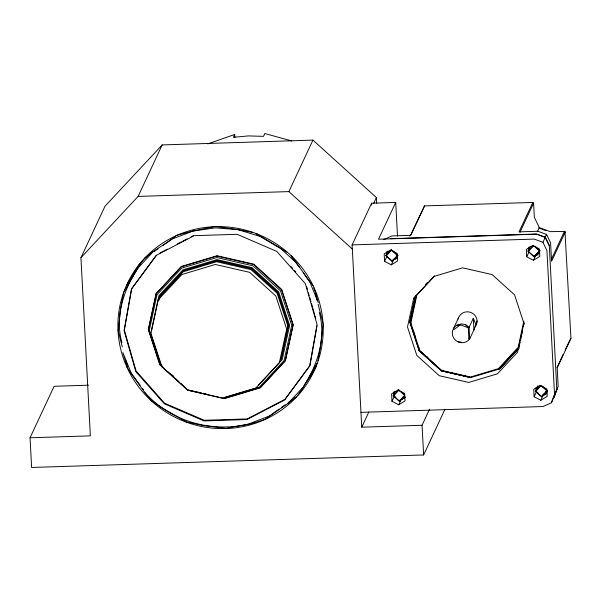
<?xml version="1.0" encoding="UTF-8"?>
<svg xmlns="http://www.w3.org/2000/svg" width="601" height="601" viewBox="0 0 601 601"><rect width="100%" height="100%" fill="white"/><g stroke="black" fill="none" stroke-linecap="round" stroke-linejoin="round"><path stroke-width="0.9" d="M387.915 251.15L385.804 255.658L386.353 255.763L391.499 250.241L391.521 249.528L385.804 255.658L392.152 261.405L397.87 255.275L392.791 250.677M323.195 324.089L320.573 346.304L317.891 360.81M317.012 325.757L309.966 365.438L284.934 399.349L247.214 418.927L204.265 420.302L164.606 403.188L136.089 370.99L124.354 330.077L131.732 288.555L156.2 255.395M123.791 292.101L120.546 308.914L118.149 330.633L122.303 346.942M151.505 329.814L158.874 295.692L182.832 269.887L216.961 259.617L252.059 267.67L278.661 291.861L289.614 325.404L282.245 359.526L258.287 385.331M281.283 358.722L288.518 325.194L277.76 292.236L251.624 268.474L217.141 260.564L183.606 270.645L160.069 296M438.114 367.707L419.1 350.496L409.784 322.091L415.411 296.038M416.057 295.482L410.152 322.895L419.22 350.729L441.352 370.9L470.583 377.616L499.701 368.924L519.264 347.949M416.2 295.662L410.468 322.219L411.324 324.833M523.824 321.204L518.197 347.348L498.529 368.578M519.136 346.642L520.12 342.067M520.519 340.241L521.3 336.59M521.698 334.757L522.487 331.106M523.471 326.538L524.252 322.88M158.814 300.643L159.611 296.999L183.155 271.757L216.6 261.728L250.993 269.594L277.121 293.25L287.977 326.358L280.652 360.052M159.445 298.81L160.039 296.083L183.583 270.833L217.029 260.804L251.421 268.67L277.549 292.326L288.405 325.441L281.08 359.135M409.784 322.091L415.486 295.895M465.61 324.713L468.284 327.703L468.87 338.806L469.712 338.889L469.096 327.267L465.61 324.713L461.373 323.894L456.73 325.254A9.631 9.383 25 0 0 454.934 339.693A9.631 9.383 25 0 0 469.712 338.889L473.941 329.844L477.096 320.904M175.725 235.953C163.382 247.003 145.45 252.428 137.899 268.151C123.611 289.584 114.723 317.05 121.905 342.555M297.623 395.481C314.781 371.981 327.357 341.736 319.289 312.505M556.887 389.208L553.806 397.719L558.179 386.451L557.195 367.895L570.95 338.476L564.955 231.453L550.2 231.625L539.315 227.621L534.342 217.269L533.59 203.161L532.802 202.447L424.546 205.903L410.22 235.787L409.394 235.96M360.961 412.346L543.094 406.531L551.433 402.775L554.528 394.271L546.933 250.572L542.951 242.286L534.244 239.085L352.111 244.9L361.742 427.191L422.052 425.26L429.55 409.221M444.928 409.371L423.622 454.949L31.62 467.465L30.05 437.776L90.36 435.853L80.94 257.716L105.01 206.226L162.18 144.924L312.948 140.108L376.399 197.564L376.692 203.191M80.94 257.716L138.11 196.414L162.18 144.924M30.05 437.776L54.12 386.285L88.445 385.188M207.773 143.894L234.668 134.496L233.353 137.321L248.378 135.909L263.501 136.352L264.823 133.535L291.725 140.942M138.11 196.414L288.886 191.599L312.948 140.108M352.111 244.9L371.591 203.213L395.713 202.447L397.494 236.118M373.634 203.469L376.399 197.564M395.713 202.447L378.525 239.221L536.535 234.18L545.242 237.387L549.224 245.666M384.587 261.345L384.197 253.93L390.53 250.008L397.253 253.509L397.644 260.924L391.311 264.846L384.587 261.345L386.879 256.439M391.311 264.846L393.602 259.948L397.562 257.491M424.546 205.903L410.791 235.322L391.95 235.923L383.596 239.679M361.742 427.191L368.849 411.993M394.962 391.86L393.204 395.616L399.552 401.355L404.631 395.909M391.987 401.295L391.597 393.88L397.922 389.959L404.653 393.467L405.044 400.882L398.711 404.804L391.987 401.295L394.279 396.397L394.031 391.762M400.251 399.853L399.552 401.355L393.204 395.616L398.921 389.478M398.711 404.804L401.002 399.898L405.75 396.96M453.349 328.83L458.984 316.765A9.631 9.383 25.1 0 1 472.604 313.309A9.631 9.383 25.1 0 1 475.188 327.027M456.73 325.254L460.441 324.863L468.284 327.703L469.096 327.267L473.325 318.23L475.669 323.969M532.802 202.447L519.046 231.866L537.895 231.265L546.602 234.473L550.584 242.759L551.56 261.315L565.316 231.888M519.985 232.279L533.59 203.161M530.059 246.613L527.956 251.12L534.297 256.867L540.014 250.737L535.574 246.71M537.369 231.783L539.315 227.621L538.879 228.012M526.731 256.807L526.341 249.392L532.674 245.471L539.398 248.972L539.788 256.387L533.463 260.308L526.731 256.807L529.023 251.902M535.003 255.365L534.297 256.867L527.956 251.12L533.034 245.674M533.463 260.308L535.754 255.41L539.713 252.953M542.951 242.286L545.242 237.387M551.305 259.459L564.527 231.175M537.805 385.819L535.348 391.078L541.696 396.818L547.413 390.688L542.335 386.09M534.131 396.758L533.741 389.343L540.074 385.421L546.797 388.93L547.188 396.344L540.855 400.266L534.131 396.758L536.423 391.86L537.918 392.633M540.855 400.266L543.146 395.36L547.105 392.911M557.014 367.527L563.235 354.214M565.18 350.052L569.846 340.068M551.433 402.775L556.819 389.365L549.291 245.516L545.31 237.23L536.603 234.029L390.658 238.687M126.999 285.235L139.5 264.034M317.095 363.41L303.22 387.059L288.022 403.436L264.951 419.318M124.257 291.305L137.899 268.151L153.097 251.774M130.289 280.201L140.296 263.531M314.27 367.654L317.088 363.342M124.302 291.342L126.849 287.563M544.739 237.928L546.602 234.473L546.166 234.863M570.236 339.242L570.95 338.476M425.598 284.483L427.469 282.47M434.621 275.897L416.854 295.076L410.836 323.022L419.776 350.488L441.622 370.396L470.47 377.03L498.409 368.668M499.01 369.059L518.941 347.551M501.782 365.724L515.493 350.961M516.74 349.617L518.603 347.603M499.777 368.879L518.716 348.482M392.152 261.405L392.062 260.932L397.87 255.275M393.753 395.713L398.899 390.199L404.608 395.368L399.462 400.89M528.497 251.226L533.643 245.704L539.352 250.88L540.014 250.737M534.206 256.394L539.352 250.88M540.434 385.624L535.348 391.078L541.696 396.818M535.897 391.176L541.043 385.662L546.752 390.83L547.413 390.688M541.606 396.352L546.752 390.83M288.022 403.436L295.715 397.351M453.793 329.641L460.441 324.863M279.134 409.063L269.398 416.012L248.311 424.126L226.014 428.303L203.093 425.568L186.257 421.834L161.331 407.486L151.768 400.89L144.458 392.13L128.344 369.375M281.381 407.463L285.129 404.789M288.127 402.655L291.868 399.981M294.114 398.38L296.361 396.78M144.24 258.483L147.29 256.342M148.815 255.267L150.34 254.2M154.156 251.518L157.98 248.844M162.555 245.629L171.721 239.206L192.808 231.092L215.338 226.419L238.026 229.65L252.397 232.384M468.284 327.703L469.096 327.267M160.031 252.938L167.416 249.107M177.257 243.998L181.359 241.872M182.997 241.016L187.099 238.89M191.193 236.764L193.657 235.487M224.263 397.674L259.459 387.082L284.145 360.472L291.725 325.336L280.464 290.809L253.051 265.852L216.856 257.544L181.66 268.129L156.974 294.745L149.394 329.881L160.655 364.409L162.022 365.656M225.503 397.982L260.286 387.547L285.4 360.615L293.213 324.683L281.636 289.374L253.765 264.132L217.081 255.741L181.404 266.438L156.29 293.371L148.477 329.303L160.054 364.619M264.079 419.573C222.37 435.334 174.515 425.824 144.458 392.13M176.393 235.404L192.808 231.092L215.286 227.854L238.026 229.65L259.902 236.388L287.323 252.428M396.164 255.996L397.839 255.943M394.038 258.783L396.555 258.708M536.182 254.246L537.865 254.193M536.19 255.034L538.038 254.982M393.122 259.602L394.97 259.549M545.708 391.416L547.383 391.364M401.438 398.733L403.955 398.658M543.582 394.196L546.099 394.121M542.665 395.022L544.514 394.962M400.521 399.56L402.362 399.5M468.87 338.806L469.712 338.889M457.586 341.676L461.358 342.142M187.925 389.861L201.35 392.926M203.138 393.339L206.714 394.158M539.758 228.335L545.911 230.604M394.279 396.397L395.774 397.171M181.217 418.829L185.536 421.399M255.891 233.368L279.788 247.732L296.661 263.08L309.725 281.719L312.971 285.422M424.223 206.211L424.659 206.489M255.778 233.391L259.902 236.388M391.499 250.241L397.208 255.417M386.353 255.763L392.062 260.932M288.886 191.599L352.329 249.054M440.157 369.555L441.51 370.787L471.011 377.533L441.427 370.742L440.067 369.502M400.822 391.206L404.631 394.654M161.414 365.851L163.449 367.699M168.212 372.004L179.09 381.853M181.126 383.701L184.53 386.781M426.485 356.401L427.867 357.655M419.002 350.338L438.707 368.27M172.307 375.016L173.674 376.264M290.726 266.198L292.582 268.301M294.445 270.397L295.684 271.802M291.215 255.973L296.661 263.08M554.603 394.301L555.091 394.962M140.206 385.339L131.394 373.499L122.859 352.614L127.562 367.789M142.407 388.299L143.511 389.779M148.462 396.442L151.768 400.89M291.215 256.101L295.023 261.375M296.113 262.877L299.381 267.4M303.189 272.674L309.725 281.719L318.26 302.596L314.255 288.653M413.03 330.062L415.584 337.905M418.431 346.627L419.288 349.241M306.623 286.557L307.389 289.231M308.411 292.785L309.177 295.452M309.688 297.232L310.965 301.679M311.476 303.46L314.533 314.128M315.044 315.908L315.81 318.575M315.352 293.288L317.2 300.538M318.124 304.159L322.97 323.18M125.759 360.532L127.84 368.683L126.405 362.38M313.91 287.864L314.503 290.606M234.668 134.496L234.946 137.321M528.782 247.266L528.925 250.046M536.182 387.224L536.325 390.004M473.325 318.23L473.941 329.844M422.052 425.26L423.622 454.949M386.638 251.804L386.736 253.66M371.591 203.213L371.688 205.084M458.15 319.063A9.631 9.383 25.1 0 1 458.646 317.486M316.735 365.355A103.124 100.525 25.1 0 1 305.293 383.483M126.924 285.52A103.124 100.525 25.1 0 1 128.591 281.133M131.439 289.164L124.069 330.685L135.796 371.598L164.321 403.804L203.987 420.918L246.921 419.543L284.649 399.965L309.673 366.047L317.05 324.525L305.316 283.612L276.791 251.406L237.132 234.3L194.198 235.667L156.47 255.252L131.439 289.164M156.012 293.942L148.304 329.671L159.753 364.792L187.632 390.162L224.436 398.613L260.225 387.848L285.34 360.788L293.04 325.051L281.599 289.937L253.712 264.56L216.908 256.109L181.119 266.874L156.012 293.942M158.318 299.756L150.994 333.45L161.849 366.565L187.978 390.222L222.37 398.087L255.816 388.058L279.36 362.816L286.685 329.123L275.829 296.008L249.7 272.351L215.308 264.485L181.863 274.514L158.318 299.756M413.781 298.088L407.493 326.997L416.809 355.394L439.218 375.693L468.72 382.439L497.41 373.83L517.604 352.178L523.892 323.278L514.576 294.873L492.166 274.582L462.665 267.836L433.975 276.437L413.781 298.088M127.074 367.534A103.124 100.525 25.1 0 0 304.046 387.983A103.124 100.525 25.1 0 0 230.559 227.306A103.124 100.525 25.1 0 0 127.074 367.534"/></g></svg>
